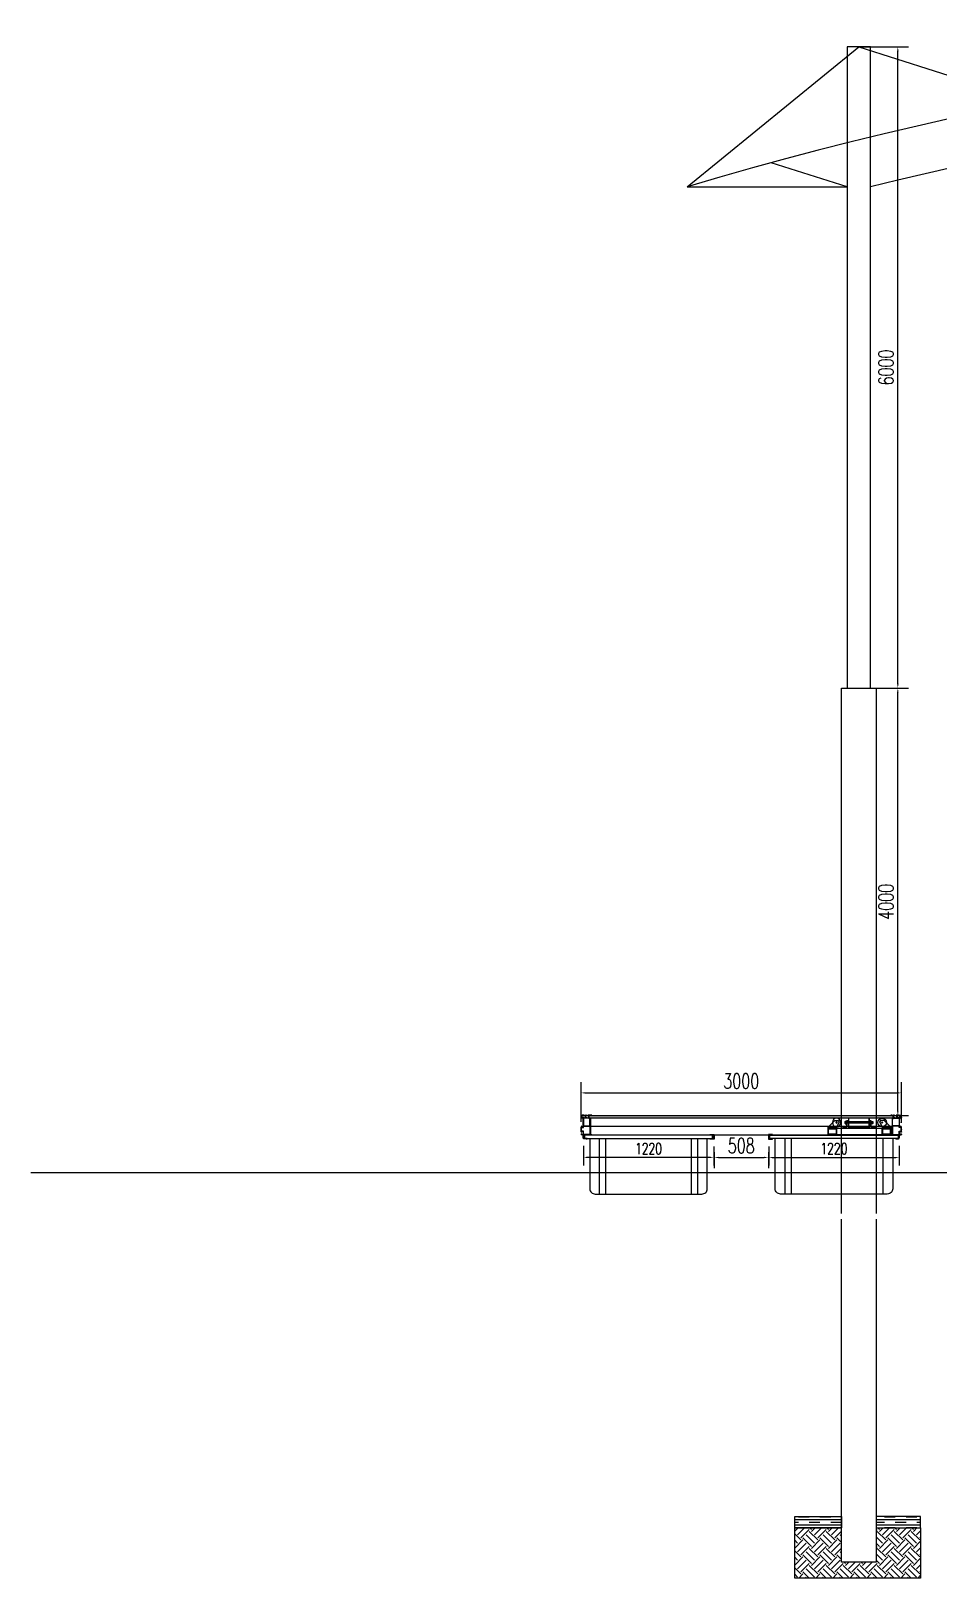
# Model space of a CAD drawing. Header units: millimetres. Extents: x -1905078 to 890385, y 1304549 to 3975677.
# Drawn here: x -650016 to -641522, y 1472414 to 1486893 of the extents above; entities that cross this region are included whole.
import ezdxf

# ---------------------------------------------------------------- set-up
doc = ezdxf.new("R2010")
doc.units = ezdxf.units.MM
doc.header["$LTSCALE"] = 1000
for name, pattern in [('ACAD_ISO03W100', [30, 12, -18]), ('CENTER2', [28.575, 19.05, -3.175, 3.175, -3.175]), ('DASH', [0.35, 0.25, -0.1]), ('DASHED2', [9.525, 6.35, -3.175])]:
    doc.linetypes.add(name, pattern=pattern)
doc.layers.get('0').update_dxf_attribs({"linetype": 'CONTINUOUS'})
doc.layers.get('DEFPOINTS').update_dxf_attribs({"linetype": 'CONTINUOUS'})
for name, color, linetype in [('PUB_DIM', 3, 'CONTINUOUS'), ('W-MOUNTING固定方式', 5, 'CONTINUOUS'), ('W-STEEL_FRAME钢架', 3, 'CONTINUOUS'), ('W-WOOD_FLOOR木地板', 30, 'CONTINUOUS'), ('WINDOW', 4, 'CONTINUOUS'), ('景-通用-文字', 7, 'CONTINUOUS'), ('浮箱U槽', 5, 'CONTINUOUS')]:
    doc.layers.add(name, color=color, linetype=linetype)
doc.styles.add('STANDARD_T3', font='simplex.shx', dxfattribs={"width": 0.7, "bigfont": 'gbcbig.shx'})
doc.dimstyles.new('W&&30', dxfattribs={"dimtxt": 105, "dimasz": 30, "dimexe": 75, "dimexo": 90, "dimgap": 30, "dimtad": 1, "dimdec": 0, "dimzin": 0, "dimdsep": 46, "dimtxsty": 'STANDARD_T3', "dimcen": 0.09, "dimclrd": 1, "dimclre": 1, "dimclrt": 7, "dimazin": 2, "dimtfac": 1, "dimtdec": 0, "dimtix": 1, "dimtmove": 2, "dimatfit": 3, "dimfxl": 100, "dimtolj": 1, "dimtzin": 0, "dimarcsym": 0})
doc.dimstyles.new('W&&40', dxfattribs={"dimtxt": 140, "dimasz": 40, "dimexe": 100, "dimexo": 120, "dimgap": 40, "dimtad": 1, "dimdec": 0, "dimzin": 0, "dimdsep": 46, "dimtxsty": 'STANDARD_T3', "dimcen": 0.09, "dimclrd": 1, "dimclre": 1, "dimclrt": 7, "dimazin": 2, "dimtfac": 1, "dimtdec": 0, "dimtix": 1, "dimtmove": 2, "dimatfit": 3, "dimfxl": 100, "dimtolj": 1, "dimtzin": 0, "dimarcsym": 0})

# ---------------------------------------------------------------- blocks, each defined once
blk = doc.blocks.new('0102')
at = {"color": 5, "lineweight": -3}
for p, q in [((-1521475, 1202749), (-1521475, 1203269)), ((-1521415, 1202749), (-1521415, 1203269)), ((-1520615, 1203269), (-1520615, 1202749)), ((-1520555, 1203269), (-1520555, 1202749))]:
    blk.add_line(p, q, dxfattribs=at)
at = {"color": 5}
blk.add_lwpolyline([(-1521615, 1203299), (-1521615, 1203269), (-1521565, 1203269), (-1520465, 1203268), (-1520415, 1203269), (-1520415, 1203299)], close=True, dxfattribs=at)
at = {"color": 5, "lineweight": -3}
blk.add_lwpolyline([(-1521565, 1203269), (-1521565, 1202799, 0.414214), (-1521515, 1202749), (-1520515, 1202749, 0.414214), (-1520465, 1202799), (-1520465, 1203269)], format="xyb", dxfattribs=at)
blk = doc.blocks.new('*D470')
at = {"layer": 'DEFPOINTS', "color": 0, "transparency": 16777216}
for p in [(-643107, 1476543), (-641887, 1476548), (-641887, 1476351)]:
    blk.add_point(p, dxfattribs=at)
at = {"layer": 'W-STEEL_FRAME钢架', "color": 1, "lineweight": -2, "transparency": 16777216}
for p, q in [((-643107, 1476453), (-643107, 1476276)), ((-643077, 1476351), (-641917, 1476351)), ((-641887, 1476458), (-641887, 1476276))]:
    blk.add_line(p, q, dxfattribs=at)
at = {"layer": 'W-STEEL_FRAME钢架', "color": 1, "transparency": 16777216}
for points in [[(-643077, 1476356), (-643077, 1476346), (-643107, 1476351)], [(-641917, 1476356), (-641917, 1476346), (-641887, 1476351)]]:
    blk.add_solid(points, dxfattribs=at)
at = {"layer": 'W-STEEL_FRAME钢架', "color": 7, "transparency": 16777216, "insert": (-642497, 1476433), "char_height": 105, "attachment_point": 5, "style": 'STANDARD_T3'}
blk.add_mtext('\\A1;1220', dxfattribs=at)
blk = doc.blocks.new('*D468')
at = {"layer": 'DEFPOINTS', "color": 0, "transparency": 16777216}
for p in [(-644843, 1476548), (-643623, 1476543), (-644843, 1476351)]:
    blk.add_point(p, dxfattribs=at)
at = {"layer": 'W-STEEL_FRAME钢架', "color": 1, "lineweight": -2, "transparency": 16777216}
for p, q in [((-644843, 1476458), (-644843, 1476276)), ((-643653, 1476351), (-644813, 1476351)), ((-643623, 1476453), (-643623, 1476276))]:
    blk.add_line(p, q, dxfattribs=at)
at = {"layer": 'W-STEEL_FRAME钢架', "color": 1, "transparency": 16777216}
for points in [[(-644813, 1476356), (-644813, 1476346), (-644843, 1476351)], [(-643653, 1476356), (-643653, 1476346), (-643623, 1476351)]]:
    blk.add_solid(points, dxfattribs=at)
at = {"layer": 'W-STEEL_FRAME钢架', "color": 7, "transparency": 16777216, "insert": (-644233, 1476433), "char_height": 105, "attachment_point": 5, "style": 'STANDARD_T3'}
blk.add_mtext('\\A1;1220', dxfattribs=at)
blk = doc.blocks.new('*D467')
at = {"layer": 'DEFPOINTS', "color": 0, "transparency": 16777216}
for p in [(-641865, 1476955), (-644865, 1476563), (-641865, 1476554)]:
    blk.add_point(p, dxfattribs=at)
at = {"layer": 'W-WOOD_FLOOR木地板', "color": 1, "lineweight": -2, "transparency": 16777216}
for p, q in [((-644865, 1476683), (-644865, 1477055)), ((-644825, 1476955), (-641905, 1476955)), ((-641865, 1476674), (-641865, 1477055))]:
    blk.add_line(p, q, dxfattribs=at)
at = {"layer": 'W-WOOD_FLOOR木地板', "color": 1, "transparency": 16777216}
for points in [[(-644825, 1476961), (-644825, 1476948), (-644865, 1476955)], [(-641905, 1476961), (-641905, 1476948), (-641865, 1476955)]]:
    blk.add_solid(points, dxfattribs=at)
at = {"layer": 'W-WOOD_FLOOR木地板', "color": 7, "transparency": 16777216, "insert": (-643365, 1477065), "char_height": 140, "attachment_point": 5, "style": 'STANDARD_T3'}
blk.add_mtext('\\A1;3000', dxfattribs=at)
blk = doc.blocks.new('*D469')
at = {"layer": 'DEFPOINTS', "color": 0, "transparency": 16777216}
for p in [(-643619, 1476521), (-643111, 1476521), (-643111, 1476351)]:
    blk.add_point(p, dxfattribs=at)
at = {"layer": '浮箱U槽', "color": 1, "lineweight": -2, "transparency": 16777216}
for p, q in [((-643619, 1476401), (-643619, 1476251)), ((-643579, 1476351), (-643151, 1476351)), ((-643111, 1476401), (-643111, 1476251))]:
    blk.add_line(p, q, dxfattribs=at)
at = {"layer": '浮箱U槽', "color": 1, "transparency": 16777216}
for points in [[(-643579, 1476357), (-643579, 1476344), (-643619, 1476351)], [(-643151, 1476357), (-643151, 1476344), (-643111, 1476351)]]:
    blk.add_solid(points, dxfattribs=at)
at = {"layer": '浮箱U槽', "color": 7, "transparency": 16777216, "insert": (-643365, 1476461), "char_height": 140, "attachment_point": 5, "style": 'STANDARD_T3'}
blk.add_mtext('\\A1;508', dxfattribs=at)
blk = doc.blocks.new('5632.')
for p, q in [((865973, -129945), (865996, -129992)), ((865981, -129929), (865974, -129939)), ((866076, -129992), (866014, -129930))]:
    blk.add_line(p, q)
at = {"color": 0}
for p, q in [((866007, -129927), (865984, -129927)), ((866076, -129992), (865996, -129992)), ((865996, -129992), (865996, -130002)), ((865996, -130002), (866076, -130002)), ((866076, -130002), (866076, -129992))]:
    blk.add_line(p, q, dxfattribs=at)
for radius in [40, 6]:
    blk.add_circle((865996, -129947), radius)
for centre, radius, start, end in [((865977, -129943), 5, 133.9435, 206), ((865984, -129932), 5, 90, 133.9435), ((866007, -129937), 10, 45, 90)]:
    blk.add_arc(centre, radius, start, end)
blk = doc.blocks.new('*D479')
at = {"layer": 'DEFPOINTS', "color": 0, "transparency": 16777216}
for p in [(-642263, 1480743, 0), (-641899, 1480743), (-642100, 1476743, 0)]:
    blk.add_point(p, dxfattribs=at)
at = {"layer": 'PUB_DIM', "color": 1, "lineweight": -2, "transparency": 16777216}
for p, q in [((-642143, 1480743), (-641799, 1480743)), ((-641899, 1476783), (-641899, 1480703)), ((-641980, 1476743), (-641799, 1476743))]:
    blk.add_line(p, q, dxfattribs=at)
at = {"layer": 'PUB_DIM', "color": 1, "transparency": 16777216}
for points in [[(-641906, 1480703), (-641892, 1480703), (-641899, 1480743)], [(-641906, 1476783), (-641892, 1476783), (-641899, 1476743)]]:
    blk.add_solid(points, dxfattribs=at)
at = {"layer": 'PUB_DIM', "color": 7, "transparency": 16777216, "insert": (-642009, 1478743), "char_height": 140, "attachment_point": 5, "rotation": 90, "style": 'STANDARD_T3'}
blk.add_mtext('\\A1;4000', dxfattribs=at)
blk = doc.blocks.new('*D483')
at = {"layer": 'DEFPOINTS', "color": 0, "linetype": 'Continuous', "transparency": 16777216}
for p in [(-642372, 1486743), (-641899, 1486743), (-642263, 1480743)]:
    blk.add_point(p, dxfattribs=at)
at = {"layer": 'W-MOUNTING固定方式', "color": 1, "linetype": 'Continuous', "lineweight": -2, "transparency": 16777216}
for p, q in [((-642252, 1486743), (-641799, 1486743)), ((-641899, 1480783), (-641899, 1486703)), ((-642143, 1480743), (-641799, 1480743))]:
    blk.add_line(p, q, dxfattribs=at)
at = {"layer": 'W-MOUNTING固定方式', "color": 1, "linetype": 'Continuous', "transparency": 16777216}
for points in [[(-641906, 1486703), (-641892, 1486703), (-641899, 1486743)], [(-641906, 1480783), (-641892, 1480783), (-641899, 1480743)]]:
    blk.add_solid(points, dxfattribs=at)
at = {"layer": 'W-MOUNTING固定方式', "color": 7, "linetype": 'Continuous', "transparency": 16777216, "insert": (-642009, 1483743), "char_height": 140, "attachment_point": 5, "rotation": 90, "style": 'STANDARD_T3'}
blk.add_mtext('\\A1;6000', dxfattribs=at)

msp = doc.modelspace()

# ---------------------------------------------------------------- hatches: boundary and pattern name
h = msp.add_hatch()
h.set_pattern_fill('土壤', color=256, scale=30, angle=45)
h.set_pattern_definition([(45, (-1949806.2, -458830.78), (0, 159.099026), [112.5, -112.5]), (45, (-1949836.03, -458800.95), (0, 159.099026), [112.5, -112.5]), (45, (-1949865.86, -458771.12), (0, 159.099026), [112.5, -112.5]), (135, (-1949865.86, -458751.23), (-159.099026, 3e-14), [112.5, -112.5]), (135, (-1949836.03, -458721.4), (-159.099026, 3e-14), [112.5, -112.5]), (135, (-1949806.2, -458691.57), (-159.099026, 3e-14), [112.5, -112.5])])
h.paths.add_polyline_path([(-642425.3, 1472884.4), (-642864.4, 1472884.4), (-642864.4, 1472414.5), (-641686.3, 1472414.5), (-641686.3, 1472884.4), (-642100.3, 1472884.4), (-642100.3, 1472564.3), (-642425.3, 1472564.3)])
at = {"layer": 'PUB_DIM'}
h = msp.add_hatch(dxfattribs=at)
h.set_pattern_fill('不能通行的沼泽地', color=256, scale=30)
h.set_pattern_definition([(0, (-1949705.42, -458805.587), (100.77696, 50.38848), [100.77696, -100.77696]), (0, (-1949806.196, -458780.393), (0, 50.38848), [])])
h.paths.add_polyline_path([(-642425.3, 1472884.4), (-642864.4, 1472884.4), (-642864.4, 1472990.9), (-642425.3, 1472990.9)])
h.paths.add_polyline_path([(-642100.3, 1472884.4), (-641686.3, 1472884.4), (-641686.3, 1472990.9), (-642100.3, 1472990.9)])
at = {"layer": 'W-WOOD_FLOOR木地板'}
h = msp.add_hatch(dxfattribs=at)
h.set_pattern_fill('木纹01', color=256, scale=50)
h.set_pattern_definition([(360, (-994005.18, 1651579.54), (200, 200), [10, -190]), (360, (-994145.18, 1651599.54), (200, 200), [20, -180]), (360, (-994015.18, 1651609.54), (200, 200), [10, -190]), (360, (-994135.18, 1651629.54), (200, 200), [10, -190]), (360, (-994015.18, 1651639.54), (200, 200), [10, -190]), (360, (-994125.18, 1651649.54), (200, 200), [10, -190]), (360, (-994015.18, 1651659.54), (200, 200), [10, -190]), (360, (-994125.18, 1651679.54), (200, 200), [10, -110, 10, -70]), (360, (-994125.18, 1651699.54), (200, 200), [20, -100, 10, -70]), (360, (-994135.18, 1651729.54), (200, 200), [10, -30, 10, -80, 10, -60]), (360, (-994145.18, 1651749.54), (200, 200), [10, -40, 20, -130]), (360, (-994015.18, 1651759.54), (200, 200), [10, -190]), (360, (-994145.18, 1651769.54), (200, 200), [10, -50, 10, -130]), (45, (-994165.18, 1651579.54), (5e-14, 200), [28.2842, -254.55851]), (45, (-993995.18, 1651579.54), (5e-14, 200), [56.56854, -226.27417]), (45, (-993995.18, 1651679.54), (5e-14, 200), [14.142, -268.70071]), (45, (-994165.18, 1651699.54), (5e-14, 200), [42.4264, -240.41631]), (45, (-993995.18, 1651699.54), (5e-14, 200), [70.71068, -212.13203]), (45, (-993995.18, 1651729.54), (5e-14, 200), [42.4264, -240.41631]), (315, (-994035.18, 1651749.54), (200, -9e-14), [14.142, -268.70071]), (315, (-994105.18, 1651589.54), (200, -9e-14), [28.2842, -254.55851]), (315, (-994095.18, 1651669.54), (200, -9e-14), [28.2842, -254.55851]), (315, (-994035.18, 1651629.54), (200, -9e-14), [28.2842, -254.55851]), (315, (-994045.18, 1651709.54), (200, -9e-14), [28.2842, -254.55851]), (315, (-994035.18, 1651729.54), (200, -9e-14), [42.4264, -240.41631]), (315, (-994085.18, 1651609.54), (200, -9e-14), [42.4264, -240.41631]), (315, (-994055.18, 1651619.54), (200, -9e-14), [42.4264, -240.41631]), (315, (-994085.18, 1651689.54), (200, -9e-14), [42.4264, -240.41631]), (315, (-994065.18, 1651699.54), (200, -9e-14), [42.4264, -240.41631]), (26.56505, (-994155.18, 1651619.545), (200, 8e-08), [22.36068, -424.85292]), (26.56505, (-994005.18, 1651609.545), (200, 8e-08), [89.44272, -357.77088]), (26.56505, (-994005.18, 1651639.545), (200, 8e-08), [89.44272, -357.77088]), (26.56505, (-994005.18, 1651659.545), (200, 8e-08), [89.4428, -134, 44.722, -179.048795]), (26.56505, (-993985.18, 1651689.545), (200, 8e-08), [22.36068, -424.85292]), (26.56505, (-994165.18, 1651759.545), (200, 8e-08), [22.36068, -424.85292]), (26.56505, (-994005.18, 1651759.545), (200, 8e-08), [44.72136, -402.49224]), (333.43495, (-994055.18, 1651579.545), (200, -8e-08), [44.72136, -402.49224]), (333.43495, (-994125.18, 1651629.545), (200, -8e-08), [44.72136, -402.49224]), (333.43495, (-994125.18, 1651599.545), (200, -8e-08), [22.36068, -424.85224]), (333.43495, (-994115.18, 1651649.545), (200, -8e-08), [67.08204, -380.13156]), (333.43495, (-994075.18, 1651649.545), (200, -8e-08), [44.72136, -402.49224]), (333.43495, (-994055.18, 1651659.545), (200, -8e-08), [44.72136, -402.49224]), (333.43495, (-994115.18, 1651679.545), (200, -8e-08), [22.36068, -424.85224]), (333.43495, (-994105.18, 1651699.545), (200, -8e-08), [22.36068, -424.85224]), (333.43495, (-994025.18, 1651739.545), (200, -8e-08), [22.36068, -424.85224]), (333.43495, (-994035.18, 1651669.545), (200, -8e-08), [22.36068, -424.85224]), (333.43495, (-994125.18, 1651729.545), (200, -8e-08), [67.08204, -380.13156]), (333.43495, (-994135.18, 1651749.545), (200, -8e-08), [44.72136, -402.49224]), (333.43495, (-994025.18, 1651689.545), (200, -8e-08), [22.36, -201.24, 22.36, -201.253595]), (333.43495, (-994085.18, 1651729.545), (200, -8e-08), [44.72136, -402.49224]), (333.43495, (-994075.18, 1651749.545), (200, -8e-08), [44.72136, -402.49224]), (333.43495, (-994135.18, 1651769.545), (200, -8e-08), [44.72136, -402.49224]), (333.43495, (-994075.18, 1651769.545), (200, -8e-08), [44.72136, -402.49224])])
h.paths.add_polyline_path([(-644788, 1476742.8), (-644788, 1476718.8), (-641944.4, 1476718.8), (-641944.4, 1476742.8)])

# ---------------------------------------------------------------- linework, layer by layer
at = {"color": 3, "lineweight": -3}
for p, q in [((-644865.3, 1476614.7), (-644865.3, 1476633.6)), ((-644846.2, 1476680.2), (-644846.2, 1476723.3)), ((-644840.7, 1476722.3), (-644828.1, 1476722.3)), ((-644829.7, 1476746.9), (-644829.4, 1476747.4)), ((-644828.3, 1476747.4), (-644828, 1476746.9)), ((-644827.7, 1476746.9), (-644827.4, 1476747.4)), ((-644825.7, 1476746.9), (-644825.4, 1476747.4)), ((-644825.2, 1476747.4), (-644820.1, 1476747.4)), ((-644825.2, 1476747.4), (-644823.4, 1476747.4)), ((-644814.6, 1476744.9), (-644814.6, 1476740.6)), ((-644800.5, 1476740.6), (-644800.5, 1476744.9)), ((-644795, 1476747.4), (-644789.9, 1476747.4)), ((-644781.4, 1476746.9), (-644781.7, 1476747.4)), ((-644779.4, 1476746.9), (-644779.7, 1476747.4)), ((-644778.8, 1476747.4), (-644779.1, 1476746.9)), ((-644777.9, 1476717.8), (-644777.9, 1476680.2)), ((-644777.4, 1476746.9), (-644777.7, 1476747.4)), ((-644774.7, 1476747.4), (-644772.3, 1476747.4)), ((-641955.9, 1476747.4), (-641958.3, 1476747.4)), ((-641953.2, 1476746.9), (-641952.9, 1476747.4)), ((-641952.6, 1476717.8), (-641952.6, 1476680.2)), ((-641951.8, 1476747.4), (-641951.5, 1476746.9)), ((-641951.2, 1476746.9), (-641950.9, 1476747.4)), ((-641949.2, 1476746.9), (-641948.9, 1476747.4)), ((-641935.6, 1476747.4), (-641940.7, 1476747.4)), ((-641930, 1476740.6), (-641930, 1476744.9)), ((-641916, 1476744.9), (-641916, 1476740.6)), ((-641905.3, 1476747.4), (-641910.5, 1476747.4)), ((-641905.3, 1476747.4), (-641907.2, 1476747.4)), ((-641904.9, 1476746.9), (-641905.2, 1476747.4)), ((-641902.9, 1476746.9), (-641903.2, 1476747.4)), ((-641902.3, 1476747.4), (-641902.6, 1476746.9)), ((-641889.9, 1476722.3), (-641902.4, 1476722.3)), ((-641900.9, 1476746.9), (-641901.2, 1476747.4)), ((-641884.4, 1476680.2), (-641884.4, 1476723.3)), ((-641865.3, 1476614.7), (-641865.3, 1476633.6)), ((-644777.9, 1476613.6), (-644777.9, 1476564.2)), ((-641952.6, 1476613.6), (-641952.6, 1476564.2))]:
    msp.add_line(p, q, dxfattribs=at)
at = {"color": 0}
for p, q in [((-644814.6, 1476742.8), (-644800.5, 1476742.8)), ((-641965.7, 1476622.7), (-642551.7, 1476622.7)), ((-641965.7, 1476562.7), (-642551.7, 1476562.7))]:
    msp.add_line(p, q, dxfattribs=at)
at = {"color": 1, "lineweight": -3}
msp.add_line((-644777.9, 1476642.2), (-641952.6, 1476642.2), dxfattribs=at)
at = {"linetype": 'DASHED2'}
for p, q in [((-642518.7, 1476622.7), (-642518.7, 1476632.7)), ((-642504.7, 1476622.7), (-642504.7, 1476632.7)), ((-642012.7, 1476622.7), (-642012.7, 1476632.7)), ((-641998.7, 1476622.7), (-641998.7, 1476632.7))]:
    msp.add_line(p, q, dxfattribs=at)
at = {"color": 3, "linetype": 'CENTER2', "ltscale": 0.5}
for p, q in [((-642511.7, 1476617.7), (-642511.7, 1476637.7)), ((-642005.7, 1476617.7), (-642005.7, 1476637.7))]:
    msp.add_line(p, q, dxfattribs=at)
at = {"color": 4}
for p, q in [((-642391.3, 1476677), (-642395.3, 1476677)), ((-642391.3, 1476683), (-642394.3, 1476683)), ((-642394.3, 1476671), (-642391.3, 1476671))]:
    msp.add_line(p, q, dxfattribs=at)
for p, q in [((-642389.3, 1476682.5), (-642382.3, 1476682.5)), ((-642382.3, 1476671.5), (-642389.3, 1476671.5)), ((-642378.3, 1476675.9), (-642382.3, 1476679.3)), ((-642378.3, 1476673.6), (-642382.3, 1476677)), ((-642357.8, 1476636.7), (-642357.8, 1476716.7)), ((-642167.8, 1476636.7), (-642167.8, 1476716.7)), ((-642163.2, 1476671.5), (-642163.2, 1476683.5)), ((-642147.3, 1476675.9), (-642143.3, 1476679.3)), ((-642147.3, 1476673.6), (-642143.3, 1476677)), ((-642136.3, 1476682.5), (-642143.3, 1476682.5)), ((-642143.3, 1476671.5), (-642136.3, 1476671.5)), ((-642134.3, 1476670), (-642134.3, 1476684)), ((-642045.7, 1476622.7), (-642471.7, 1476622.7))]:
    msp.add_line(p, q)
at = {"color": 1}
for p, q in [((-642375.3, 1476684.5), (-642365.3, 1476684.5)), ((-642365.3, 1476670.5), (-642375.3, 1476670.5)), ((-642150.3, 1476684.5), (-642160.3, 1476684.5)), ((-642150.3, 1476670.5), (-642160.3, 1476670.5))]:
    msp.add_line(p, q, dxfattribs=at)
at = {"color": 6, "linetype": 'ACAD_ISO03W100'}
for p, q in [((-642150.3, 1476683.5), (-642375.3, 1476683.5)), ((-642150.3, 1476671.5), (-642375.3, 1476671.5))]:
    msp.add_line(p, q, dxfattribs=at)
at = {"color": 2}
for p, q in [((-642375.3, 1476677.5), (-642365.3, 1476677.5)), ((-642160.3, 1476677.5), (-642150.3, 1476677.5))]:
    msp.add_line(p, q, dxfattribs=at)
at = {"color": 3, "lineweight": -3}
for points in [[(-644845.2, 1476747.4, 0.4142136), (-644865.3, 1476727.3), (-644865.3, 1476725.7)], [(-644861.2, 1476728.4), (-644861.2, 1476728.4), (-644844.7, 1476728.4, -0.4142136), (-644842.7, 1476726.4), (-644842.7, 1476724.3, 0.4139088), (-644840.7, 1476722.3)], [(-644858.6, 1476643, -0.4035353), (-644857.5, 1476642.2), (-644856.1, 1476634.8, 0.3624885), (-644855.1, 1476634), (-644848.2, 1476634, 0.4142136), (-644846.2, 1476636), (-644846.2, 1476679.1)], [(-644848.2, 1476725.3), (-644855.1, 1476725.3, 0.3624885), (-644856.1, 1476724.5), (-644857.5, 1476717.1)], [(-644846.2, 1476680.2, 0.1989124), (-644846.2, 1476680.1), (-644845.9, 1476679.8, -0.4142136), (-644845.9, 1476679.5), (-644846.2, 1476679.2, 0.1989124), (-644846.2, 1476679.1)], [(-644845.2, 1476743.4), (-644845.2, 1476743.4), (-644829.2, 1476743.4, -0.4142136), (-644826.1, 1476740.4), (-644826.1, 1476724.3, -0.4145184), (-644828.1, 1476722.3)], [(-644840.5, 1476747.4, -0.1989124), (-644840.3, 1476747.4), (-644840, 1476746.9)], [(-644839.7, 1476746.9), (-644839.4, 1476747.4, -0.1989124), (-644839.3, 1476747.4), (-644838.5, 1476747.4, -0.1989124), (-644838.3, 1476747.4), (-644838, 1476746.9)], [(-644837.7, 1476746.9), (-644837.4, 1476747.4, -0.1989124), (-644837.3, 1476747.4), (-644836.5, 1476747.4, -0.1989124), (-644836.3, 1476747.4), (-644836, 1476746.9)], [(-644835.7, 1476746.9), (-644835.4, 1476747.4, -0.1989124), (-644835.3, 1476747.4), (-644834.4, 1476747.4, -0.1989124), (-644834.3, 1476747.4), (-644834, 1476746.9)], [(-644833.7, 1476746.9), (-644833.4, 1476747.4, -0.1989124), (-644833.3, 1476747.4), (-644832.4, 1476747.4, -0.1989124), (-644832.3, 1476747.4), (-644832, 1476746.9)], [(-644831.7, 1476746.9), (-644831.4, 1476747.4, -0.1989124), (-644831.3, 1476747.4), (-644830.4, 1476747.4, -0.1989124), (-644830.3, 1476747.4), (-644830, 1476746.9)], [(-644829.4, 1476747.4, -0.1989124), (-644829.3, 1476747.4), (-644828.4, 1476747.4)], [(-644827.3, 1476747.4), (-644826.4, 1476747.4, -0.1989124), (-644826.3, 1476747.4), (-644826, 1476746.9)], [(-644808.2, 1476722.3), (-644821.6, 1476722.3, -0.4142136), (-644822.6, 1476723.3), (-644822.6, 1476739.4, -0.4142136), (-644821.6, 1476740.4), (-644814.8, 1476740.4)], [(-644807, 1476722.3, 0.1989124), (-644807.1, 1476722.3), (-644807.4, 1476722, -0.4142136), (-644807.7, 1476722), (-644808, 1476722.3, 0.1989124), (-644808.2, 1476722.3)], [(-644807, 1476722.3), (-644793.5, 1476722.3, 0.4142136), (-644792.5, 1476723.3), (-644792.5, 1476739.4, 0.4142136), (-644793.5, 1476740.4), (-644800.3, 1476740.4)], [(-644789.4, 1476746.9), (-644789.7, 1476747.4, 0.1989124), (-644789.9, 1476747.4), (-644791.7, 1476747.4)], [(-644787.4, 1476746.9), (-644787.7, 1476747.4, 0.1989124), (-644787.9, 1476747.4), (-644788.7, 1476747.4, 0.1989124), (-644788.9, 1476747.4), (-644789.2, 1476746.9)], [(-644777.9, 1476717.8, 0.4142136), (-644779, 1476718.8), (-644788, 1476718.8, -0.4142136), (-644789, 1476719.8), (-644789, 1476743.4, -0.4142136), (-644788, 1476744.4)], [(-644764.9, 1476744.9), (-644764.9, 1476744.6, -0.4142136), (-644765.1, 1476744.4), (-644788, 1476744.4)], [(-644785.4, 1476746.9), (-644785.7, 1476747.4, 0.1989124), (-644785.9, 1476747.4), (-644786.7, 1476747.4, 0.1989124), (-644786.8, 1476747.4), (-644787.1, 1476746.9)], [(-644783.4, 1476746.9), (-644783.7, 1476747.4, 0.1989124), (-644783.9, 1476747.4), (-644784.7, 1476747.4, 0.1989124), (-644784.8, 1476747.4), (-644785.1, 1476746.9)], [(-644781.9, 1476747.4), (-644782.7, 1476747.4, 0.1989124), (-644782.8, 1476747.4), (-644783.1, 1476746.9)], [(-644779.8, 1476747.4), (-644780.7, 1476747.4, 0.1989124), (-644780.8, 1476747.4), (-644781.1, 1476746.9)], [(-644777.8, 1476747.4), (-644778.7, 1476747.4, 0.1989124), (-644778.8, 1476747.4)], [(-644777.9, 1476642.2), (-644777.9, 1476564.2, 2.4142136), (-644777.4, 1476563.7), (-644765.9, 1476563.7, -0.4142136), (-644764.9, 1476562.7), (-644764.9, 1476561.7, -0.4142136), (-644765.9, 1476560.7)], [(-644778, 1476680.1), (-644778.3, 1476679.8, 0.4142136), (-644778.3, 1476679.5), (-644778, 1476679.2, -0.1989124), (-644777.9, 1476679.1), (-644777.9, 1476679.1), (-644777.9, 1476614.7)], [(-644775.4, 1476746.9), (-644775.7, 1476747.4, 0.1989124), (-644775.8, 1476747.4), (-644776.7, 1476747.4, 0.1989124), (-644776.8, 1476747.4), (-644777.1, 1476746.9)], [(-644774.7, 1476747.4, 0.1989124), (-644774.8, 1476747.4), (-644775.1, 1476746.9)], [(-641965.7, 1476744.9), (-641965.7, 1476744.6, 0.4142136), (-641965.5, 1476744.4), (-641942.6, 1476744.4)], [(-641952.6, 1476642.2), (-641952.6, 1476564.2, -2.4142136), (-641953.1, 1476563.7), (-641964.7, 1476563.7, 0.4142136), (-641965.7, 1476562.7), (-641965.7, 1476561.7, 0.4142136), (-641964.7, 1476560.7)], [(-641955.9, 1476747.4, -0.1989124), (-641955.8, 1476747.4), (-641955.5, 1476746.9)], [(-641955.2, 1476746.9), (-641954.9, 1476747.4, -0.1989124), (-641954.8, 1476747.4), (-641953.9, 1476747.4, -0.1989124), (-641953.8, 1476747.4), (-641953.5, 1476746.9)], [(-641952.7, 1476747.4), (-641951.9, 1476747.4, -0.1989124), (-641951.8, 1476747.4)], [(-641952.6, 1476717.8, -0.4142136), (-641951.6, 1476718.8), (-641942.6, 1476718.8, 0.4142136), (-641941.6, 1476719.8), (-641941.6, 1476743.4, 0.4142136), (-641942.6, 1476744.4)], [(-641952.6, 1476680.1), (-641952.3, 1476679.8, -0.4142136), (-641952.3, 1476679.5), (-641952.6, 1476679.2, 0.1989124), (-641952.6, 1476679.1), (-641952.6, 1476679.1), (-641952.6, 1476614.7)], [(-641950.7, 1476747.4), (-641949.9, 1476747.4, -0.1989124), (-641949.8, 1476747.4), (-641949.5, 1476746.9)], [(-641948.7, 1476747.4), (-641947.9, 1476747.4, -0.1989124), (-641947.8, 1476747.4), (-641947.5, 1476746.9)], [(-641947.2, 1476746.9), (-641946.9, 1476747.4, -0.1989124), (-641946.7, 1476747.4), (-641945.9, 1476747.4, -0.1989124), (-641945.7, 1476747.4), (-641945.4, 1476746.9)], [(-641945.2, 1476746.9), (-641944.9, 1476747.4, -0.1989124), (-641944.7, 1476747.4), (-641943.9, 1476747.4, -0.1989124), (-641943.7, 1476747.4), (-641943.4, 1476746.9)], [(-641943.2, 1476746.9), (-641942.8, 1476747.4, -0.1989124), (-641942.7, 1476747.4), (-641941.9, 1476747.4, -0.1989124), (-641941.7, 1476747.4), (-641941.4, 1476746.9)], [(-641941.1, 1476746.9), (-641940.8, 1476747.4, -0.1989124), (-641940.7, 1476747.4), (-641938.9, 1476747.4)], [(-641923.6, 1476722.3), (-641937.1, 1476722.3, -0.4142136), (-641938.1, 1476723.3), (-641938.1, 1476739.4, -0.4142136), (-641937.1, 1476740.4), (-641930.2, 1476740.4)], [(-641923.6, 1476722.3, -0.1989124), (-641923.5, 1476722.3), (-641923.2, 1476722, 0.4142136), (-641922.9, 1476722), (-641922.6, 1476722.3, -0.1989124), (-641922.4, 1476722.3)], [(-641922.4, 1476722.3), (-641909, 1476722.3, 0.4142136), (-641908, 1476723.3), (-641908, 1476739.4, 0.4142136), (-641909, 1476740.4), (-641915.8, 1476740.4)], [(-641903.3, 1476747.4), (-641904.2, 1476747.4, 0.1989124), (-641904.3, 1476747.4), (-641904.6, 1476746.9)], [(-641885.4, 1476743.4), (-641885.4, 1476743.4), (-641901.4, 1476743.4, 0.4142136), (-641904.4, 1476740.4), (-641904.4, 1476724.3, 0.4145184), (-641902.4, 1476722.3)], [(-641901.2, 1476747.4, 0.1989124), (-641901.3, 1476747.4), (-641902.2, 1476747.4)], [(-641898.9, 1476746.9), (-641899.2, 1476747.4, 0.1989124), (-641899.3, 1476747.4), (-641900.2, 1476747.4, 0.1989124), (-641900.3, 1476747.4), (-641900.6, 1476746.9)], [(-641896.9, 1476746.9), (-641897.2, 1476747.4, 0.1989124), (-641897.3, 1476747.4), (-641898.1, 1476747.4, 0.1989124), (-641898.3, 1476747.4), (-641898.6, 1476746.9)], [(-641894.9, 1476746.9), (-641895.2, 1476747.4, 0.1989124), (-641895.3, 1476747.4), (-641896.1, 1476747.4, 0.1989124), (-641896.3, 1476747.4), (-641896.6, 1476746.9)], [(-641892.8, 1476746.9), (-641893.1, 1476747.4, 0.1989124), (-641893.3, 1476747.4), (-641894.1, 1476747.4, 0.1989124), (-641894.3, 1476747.4), (-641894.6, 1476746.9)], [(-641890.8, 1476746.9), (-641891.1, 1476747.4, 0.1989124), (-641891.3, 1476747.4), (-641892.1, 1476747.4, 0.1989124), (-641892.3, 1476747.4), (-641892.6, 1476746.9)], [(-641890.1, 1476747.4, 0.1989124), (-641890.3, 1476747.4), (-641890.6, 1476746.9)], [(-641869.3, 1476728.4), (-641869.3, 1476728.4), (-641885.9, 1476728.4, 0.4142136), (-641887.9, 1476726.4), (-641887.9, 1476724.3, -0.4139088), (-641889.9, 1476722.3)], [(-641885.4, 1476747.4, -0.4142136), (-641865.3, 1476727.3), (-641865.3, 1476725.7)], [(-641884.4, 1476680.2, -0.1989124), (-641884.4, 1476680.1), (-641884.7, 1476679.8, 0.4142136), (-641884.7, 1476679.5), (-641884.4, 1476679.2, -0.1989124), (-641884.4, 1476679.1)], [(-641871.9, 1476643, 0.4035353), (-641873.1, 1476642.2), (-641874.4, 1476634.8, -0.3624885), (-641875.4, 1476634), (-641882.4, 1476634, -0.4142136), (-641884.4, 1476636), (-641884.4, 1476679.1)], [(-641882.4, 1476725.3), (-641875.4, 1476725.3, -0.3624885), (-641874.4, 1476724.5), (-641873.1, 1476717.1)], [(-644865.3, 1476614.7, 0.1989124), (-644865.2, 1476614.6), (-644864.9, 1476614.3, -0.4142136), (-644864.9, 1476614), (-644865.2, 1476613.7, 0.1989124), (-644865.3, 1476613.6)], [(-644865.3, 1476588.8, 0.4142136), (-644862.8, 1476586.3), (-644861.5, 1476586.3, 0.4142136), (-644861.3, 1476586.5)], [(-644865.3, 1476566.7), (-644865.3, 1476562.7, 0.4142136), (-644863.3, 1476560.7)], [(-644834.2, 1476524.5, -0.4142136), (-644846.2, 1476536.6), (-644846.2, 1476558.7, 0.4142136), (-644848.2, 1476560.7), (-644863.3, 1476560.7)], [(-644861.3, 1476572, 0.4142136), (-644861.5, 1476572.2), (-644862.8, 1476572.2)], [(-644861.3, 1476586.5), (-644861.3, 1476593.3, -0.4142136), (-644860.3, 1476594.3), (-644847.2, 1476594.3, -0.4142136), (-644846.2, 1476593.3), (-644846.2, 1476579.8, 0.1989124), (-644846.2, 1476579.7), (-644845.9, 1476579.4, -0.4142136), (-644845.9, 1476579.1), (-644846.2, 1476578.8, 0.1989124), (-644846.2, 1476578.7), (-644846.2, 1476565.2, -0.4142136), (-644847.2, 1476564.2), (-644860.3, 1476564.2, -0.4142136), (-644861.3, 1476565.2), (-644861.3, 1476572)], [(-644765.9, 1476560.7), (-644841.2, 1476560.7, 0.4142136), (-644843.2, 1476558.7), (-644843.2, 1476536.6, 0.4142136), (-644834.2, 1476527.6)], [(-644817.6, 1476524.6), (-644817.3, 1476524.9, -0.4142136), (-644817, 1476524.9), (-644816.7, 1476524.6, 0.1989124), (-644816.5, 1476524.5), (-644808.1, 1476524.5, 0.4142136), (-644807.1, 1476525.6), (-644807.1, 1476526.6, 0.4142136), (-644808.1, 1476527.6), (-644834.2, 1476527.6)], [(-644817.6, 1476524.6, -0.1989124), (-644817.7, 1476524.5), (-644834.2, 1476524.5)], [(-644778, 1476614.6), (-644778.3, 1476614.3, 0.4142136), (-644778.3, 1476614), (-644778, 1476613.7)], [(-641964.7, 1476560.7), (-641889.4, 1476560.7, -0.4142136), (-641887.4, 1476558.7), (-641887.4, 1476536.6, -0.4142136), (-641896.4, 1476527.6)], [(-641952.6, 1476614.6), (-641952.3, 1476614.3, -0.4142136), (-641952.3, 1476614), (-641952.6, 1476613.7)], [(-641913, 1476524.6), (-641913.3, 1476524.9, 0.4142136), (-641913.6, 1476524.9), (-641913.9, 1476524.6, -0.1989124), (-641914.1, 1476524.5), (-641922.5, 1476524.5, -0.4142136), (-641923.5, 1476525.6), (-641923.5, 1476526.6, -0.4142136), (-641922.5, 1476527.6), (-641896.4, 1476527.6)], [(-641913, 1476524.6, 0.1989124), (-641912.9, 1476524.5), (-641896.4, 1476524.5)], [(-641896.4, 1476524.5, 0.4142136), (-641884.4, 1476536.6), (-641884.4, 1476558.7, -0.4142136), (-641882.4, 1476560.7), (-641867.3, 1476560.7)], [(-641869.3, 1476586.5), (-641869.3, 1476593.3, 0.4142136), (-641870.3, 1476594.3), (-641883.4, 1476594.3, 0.4142136), (-641884.4, 1476593.3), (-641884.4, 1476579.8, -0.1989124), (-641884.4, 1476579.7), (-641884.7, 1476579.4, 0.4142136), (-641884.7, 1476579.1), (-641884.4, 1476578.8, -0.1989124), (-641884.4, 1476578.7), (-641884.4, 1476565.2, 0.4142136), (-641883.4, 1476564.2), (-641870.3, 1476564.2, 0.4142136), (-641869.3, 1476565.2), (-641869.3, 1476572)], [(-641865.3, 1476588.8, -0.4142136), (-641867.8, 1476586.3), (-641869.1, 1476586.3, -0.4142136), (-641869.3, 1476586.5)], [(-641869.3, 1476572, -0.4142136), (-641869.1, 1476572.2), (-641867.8, 1476572.2)], [(-641865.3, 1476566.7), (-641865.3, 1476562.7, -0.4142136), (-641867.3, 1476560.7)], [(-641865.3, 1476614.7, -0.1989124), (-641865.4, 1476614.6), (-641865.7, 1476614.3, 0.4142136), (-641865.7, 1476614), (-641865.4, 1476613.7, -0.1989124), (-641865.3, 1476613.6)]]:
    msp.add_lwpolyline(points, format="xyb", dxfattribs=at)
for points in [[(-644781.5, 1476567.2, -0.4142136), (-644784.5, 1476564.2), (-644839.7, 1476564.2, -0.4142136), (-644842.7, 1476567.2), (-644842.7, 1476594.8, 0.4142136), (-644845.7, 1476597.8), (-644858.8, 1476597.8, -0.4142136), (-644861.8, 1476600.8), (-644861.8, 1476626.4, -0.4142136), (-644858.8, 1476629.5), (-644845.7, 1476629.5, 0.4142136), (-644842.7, 1476632.5), (-644842.7, 1476642, -0.4142136), (-644840.7, 1476644), (-644784.5, 1476644, -0.4142136), (-644781.5, 1476641)], [(-644789.5, 1476715.3, -0.356394), (-644792.4, 1476717.7, 0.356394), (-644794.4, 1476719.3), (-644839.7, 1476719.3, 0.4142136), (-644842.7, 1476716.3), (-644842.7, 1476649, 0.4142136), (-644840.7, 1476647), (-644784.5, 1476647, 0.4142136), (-644781.5, 1476650), (-644781.5, 1476712.3, 0.4142136), (-644784.5, 1476715.3)], [(-641941.1, 1476715.3, 0.356394), (-641938.1, 1476717.7, -0.356394), (-641936.2, 1476719.3), (-641890.9, 1476719.3, -0.4142136), (-641887.9, 1476716.3), (-641887.9, 1476649, -0.4142136), (-641889.9, 1476647), (-641946.1, 1476647, -0.4142136), (-641949.1, 1476650), (-641949.1, 1476712.3, -0.4142136), (-641946.1, 1476715.3)], [(-641949.1, 1476567.2, 0.4142136), (-641946.1, 1476564.2), (-641890.9, 1476564.2, 0.4142136), (-641887.9, 1476567.2), (-641887.9, 1476594.8, -0.4142136), (-641884.9, 1476597.8), (-641871.8, 1476597.8, 0.4142136), (-641868.8, 1476600.8), (-641868.8, 1476626.4, 0.4142136), (-641871.8, 1476629.5), (-641884.9, 1476629.5, -0.4142136), (-641887.9, 1476632.5), (-641887.9, 1476642, 0.4142136), (-641889.9, 1476644), (-641946.1, 1476644, 0.4142136), (-641949.1, 1476641)]]:
    msp.add_lwpolyline(points, format="xyb", close=True, dxfattribs=at)
for points in [[(-644845.2, 1476747.4), (-644840.5, 1476747.4), (-644842.8, 1476747.4)], [(-641885.4, 1476747.4), (-641890.1, 1476747.4), (-641887.7, 1476747.4)], [(-644865.3, 1476588.8), (-644865.3, 1476599.3), (-644865.3, 1476613.6)], [(-641865.3, 1476588.8), (-641865.3, 1476599.3), (-641865.3, 1476613.6)]]:
    msp.add_lwpolyline(points, dxfattribs=at)
msp.add_lwpolyline([(-644777.9, 1476563.7), (-641952.6, 1476563.7), (-641952.6, 1476641.7), (-644777.9, 1476641.7)], close=True, dxfattribs=at)
for points in [[(-642360.3, 1476632.7), (-642165.3, 1476632.7, 0.4142136), (-642160.3, 1476637.7), (-642160.3, 1476697.7), (-642150.3, 1476697.7), (-642150.3, 1476637.7, 0.4142136), (-642145.3, 1476632.7), (-642113.3, 1476632.7), (-642113.3, 1476622.7), (-642412.3, 1476622.7), (-642412.3, 1476632.7), (-642380.3, 1476632.7, 0.4142136), (-642375.3, 1476637.7), (-642375.3, 1476697.7)], [(-642375.3, 1476697.7), (-642365.3, 1476697.7), (-642365.3, 1476637.7, 0.4142136), (-642360.3, 1476632.7)]]:
    msp.add_lwpolyline(points, format="xyb")
for points in [[(-642395.3, 1476672), (-642393.3, 1476670), (-642393.3, 1476684), (-642395.3, 1476682)], [(-642391.3, 1476668.5), (-642391.3, 1476671.5), (-642391.3, 1476682.5), (-642391.3, 1476685.5)], [(-642164.8, 1476639.7), (-642164.8, 1476713.7), (-642167.8, 1476716.7), (-642357.8, 1476716.7), (-642360.8, 1476713.7), (-642360.8, 1476639.7), (-642357.8, 1476636.7), (-642167.8, 1476636.7)], [(-642134.3, 1476668.5), (-642134.3, 1476671.5), (-642134.3, 1476682.5), (-642134.3, 1476685.5)]]:
    msp.add_lwpolyline(points, close=True)
for points in [[(-642393.3, 1476670), (-642391.3, 1476670), (-642391.3, 1476684), (-642393.3, 1476684)], [(-642378.3, 1476690.5), (-642378.3, 1476662.5), (-642375.3, 1476662.5), (-642375.3, 1476690.5), (-642378.3, 1476690.5), (-642378.3, 1476689.5)], [(-642147.3, 1476690.5), (-642147.3, 1476662.5), (-642150.3, 1476662.5), (-642150.3, 1476690.5), (-642147.3, 1476690.5), (-642147.3, 1476689.5)]]:
    msp.add_lwpolyline(points)
for points in [[(-642389.3, 1476665.5), (-642382.3, 1476665.5), (-642382.3, 1476666.5), (-642378.3, 1476666.5), (-642378.3, 1476687.5), (-642382.3, 1476687.5), (-642382.3, 1476666.5), (-642382.3, 1476688.5), (-642389.3, 1476688.5, 0.6666667), (-642389.3, 1476682.5, 0.3636364), (-642389.3, 1476671.5, 0.6666667)], [(-642136.3, 1476665.5), (-642143.3, 1476665.5), (-642143.3, 1476666.5), (-642147.3, 1476666.5), (-642147.3, 1476687.5), (-642143.3, 1476687.5), (-642143.3, 1476666.5), (-642143.3, 1476688.5), (-642136.3, 1476688.5, -0.6666667), (-642136.3, 1476682.5, -0.3636364), (-642136.3, 1476671.5, -0.6666667)]]:
    msp.add_lwpolyline(points, format="xyb", close=True)
at = {"color": 4}
for points in [[(-643619.2, 1476564.2), (-643619.2, 1476521.2), (-643659.2, 1476521.2), (-643659.2, 1476525.2), (-643623.2, 1476525.2), (-643623.2, 1476560.2), (-643659.2, 1476560.2), (-643659.2, 1476564.2)], [(-643111.4, 1476564.2), (-643111.4, 1476521.2), (-643071.4, 1476521.2), (-643071.4, 1476525.2), (-643107.4, 1476525.2), (-643107.4, 1476560.2), (-643071.4, 1476560.2), (-643071.4, 1476564.2)]]:
    msp.add_lwpolyline(points, close=True, dxfattribs=at)
at = {"elevation": 0}
msp.add_lwpolyline([(-642100.3, 1472884.4), (-641686.3, 1472884.4), (-641686.3, 1472414.5), (-642864.4, 1472414.5), (-642864.4, 1472884.4), (-642425.3, 1472884.4)], dxfattribs=at)
at = {"color": 3, "lineweight": -3}
for centre, radius, start, end in [((-644855.4, 1476725.7), 9.88, 179.70936, 251.9861), ((-644855.2, 1476633.5), 10.1, 110.04221, 179.70548), ((-644845.3, 1476727.4), 16, 89.81657, 176.44721), ((-644858.5, 1476717.3), 1, 270, 349.7), ((-644848.2, 1476723.3), 2.01, 0, 90), ((-644839.9, 1476747), 0.201, 225, 315), ((-644837.9, 1476747), 0.201, 225, 315), ((-644835.9, 1476747), 0.201, 225, 315), ((-644833.9, 1476747), 0.201, 225, 315), ((-644831.9, 1476747), 0.201, 225, 315), ((-644829.8, 1476747), 0.201, 225, 315), ((-644828.4, 1476747.2), 0.201, 45, 90), ((-644827.8, 1476747), 0.201, 225, 315), ((-644827.3, 1476747.2), 0.201, 90, 135), ((-644825.8, 1476747), 0.201, 225, 315), ((-644825.2, 1476747.2), 0.201, 90, 135), ((-644819.8, 1476740.8), 6.62, 38.30466, 92.80743), ((-644814.8, 1476740.6), 0.201, 270, 0.27411), ((-644795.3, 1476740.8), 6.62, 87.19257, 141.69534), ((-644800.3, 1476740.6), 0.201, 180, 270), ((-644789.3, 1476747), 0.201, 225, 315), ((-644787.3, 1476747), 0.201, 225, 315), ((-644785.3, 1476747), 0.201, 225, 315), ((-644783.3, 1476747), 0.201, 225, 315), ((-644781.9, 1476747.2), 0.201, 45, 90), ((-644781.3, 1476747), 0.201, 225, 315), ((-644779.8, 1476747.2), 0.201, 45, 90), ((-644779.3, 1476747), 0.201, 225, 315), ((-644778.2, 1476680.2), 0.201, 315, 0), ((-644777.8, 1476747.2), 0.201, 45, 90), ((-644777.3, 1476747), 0.201, 225, 315), ((-644775.2, 1476747), 0.201, 225, 315), ((-644772.9, 1476733.6), 13.8, 54.83943, 92.38149), ((-641957.7, 1476733.6), 13.8, 87.61851, 125.16057), ((-641955.3, 1476747), 0.201, 225, 315), ((-641953.3, 1476747), 0.201, 225, 315), ((-641952.7, 1476747.2), 0.201, 90, 135), ((-641952.4, 1476680.2), 0.201, 180, 225), ((-641951.3, 1476747), 0.201, 225, 315), ((-641950.7, 1476747.2), 0.201, 90, 135), ((-641949.3, 1476747), 0.201, 225, 315), ((-641948.7, 1476747.2), 0.201, 90, 135), ((-641947.3, 1476747), 0.201, 225, 315), ((-641945.3, 1476747), 0.201, 225, 315), ((-641943.3, 1476747), 0.201, 225, 315), ((-641941.3, 1476747), 0.201, 225, 315), ((-641935.2, 1476740.8), 6.62, 38.30466, 92.80743), ((-641930.2, 1476740.6), 0.201, 270, 360), ((-641910.8, 1476740.8), 6.62, 87.19257, 141.69534), ((-641915.8, 1476740.6), 0.201, 179.72589, 270), ((-641905.3, 1476747.2), 0.201, 45, 90), ((-641904.8, 1476747), 0.201, 225, 315), ((-641903.3, 1476747.2), 0.201, 45, 90), ((-641902.7, 1476747), 0.201, 225, 315), ((-641902.2, 1476747.2), 0.201, 90, 135), ((-641900.7, 1476747), 0.201, 225, 315), ((-641898.7, 1476747), 0.201, 225, 315), ((-641896.7, 1476747), 0.201, 225, 315), ((-641894.7, 1476747), 0.201, 225, 315), ((-641892.7, 1476747), 0.201, 225, 315), ((-641890.7, 1476747), 0.201, 225, 315), ((-641885.3, 1476727.4), 16, 3.55279, 90.18343), ((-641882.4, 1476723.3), 2.01, 90, 180), ((-641872.1, 1476717.3), 1, 190.3, 270), ((-641875.2, 1476725.7), 9.88, 288.0139, 0.29064), ((-641875.4, 1476633.5), 10.1, 0.29452, 69.95779), ((-644858.7, 1476567), 6.62, 128.30466, 182.80743), ((-644778.2, 1476614.7), 0.201, 315, 0), ((-644778.2, 1476613.6), 0.201, 360, 45), ((-641952.4, 1476614.7), 0.201, 180, 225), ((-641952.4, 1476613.6), 0.201, 135, 180), ((-641871.9, 1476567), 6.62, 357.19257, 51.69534)]:
    msp.add_arc(centre, radius, start, end, dxfattribs=at)
at = {"layer": 'PUB_DIM', "elevation": 0}
for points in [[(-642425.3, 1472884.4), (-642864.4, 1472884.4), (-642864.4, 1472990.9), (-642425.3, 1472990.9)], [(-642100.3, 1472884.4), (-641686.3, 1472884.4), (-641686.3, 1472990.9), (-642100.3, 1472990.9)]]:
    msp.add_lwpolyline(points, close=True, dxfattribs=at)
at = {"layer": 'W-MOUNTING固定方式', "linetype": 'Continuous'}
msp.add_lwpolyline([(-642372.3, 1480742.7), (-642153.3, 1480742.7), (-642153.3, 1486742.7), (-642372.3, 1486742.7)], close=True, dxfattribs=at)
for points in [[(-642425.3, 1475827.5), (-642425.3, 1480742.7), (-642100.3, 1480742.7), (-642100.3, 1475827.5)], [(-642100.3, 1475772.1), (-642100.3, 1472564.3), (-642425.3, 1472564.3), (-642425.3, 1475772.1)]]:
    msp.add_lwpolyline(points, dxfattribs=at)
at = {"layer": 'W-STEEL_FRAME钢架', "linetype": 'DASH', "ltscale": 0.5}
for points in [[(-642551.7, 1476562.7), (-642551.7, 1476622.7), (-642471.7, 1476622.7), (-642471.7, 1476562.7)], [(-642546.7, 1476567.7), (-642546.7, 1476617.7), (-642476.7, 1476617.7), (-642476.7, 1476567.7)], [(-642045.7, 1476562.7), (-642045.7, 1476622.7), (-641965.7, 1476622.7), (-641965.7, 1476562.7)], [(-642040.7, 1476567.7), (-642040.7, 1476617.7), (-641970.7, 1476617.7), (-641970.7, 1476567.7)]]:
    msp.add_lwpolyline(points, close=True, dxfattribs=at)
at = {"layer": 'W-WOOD_FLOOR木地板'}
msp.add_lwpolyline([(-644788, 1476742.8), (-641944.4, 1476742.8), (-641944.4, 1476718.8), (-644788, 1476718.8)], close=True, dxfattribs=at)
at = {"layer": 'WINDOW'}
for p, q in [((-643872.3, 1485433.8), (-642262.8, 1486742.7)), ((-642262.8, 1486742.7), (-640651.3, 1486230)), ((-642372.3, 1485433.8), (-643085.7, 1485658.3))]:
    msp.add_line(p, q, dxfattribs=at)
for points in [[(-625374.5, 1485433.8), (-623874.5, 1485433.8, 0.1459019), (-643872.3, 1485433.8), (-642372.3, 1485433.8)], [(-625593.5, 1485433.8, 0.1218569), (-642153.3, 1485433.8)]]:
    msp.add_lwpolyline(points, format="xyb", dxfattribs=at)
at = {"layer": '景-通用-文字'}
msp.add_line((-617102.5, 1476207.6), (-650016.4, 1476207.6), dxfattribs=at)

# ---------------------------------------------------------------- block references
at = {"xscale": -1}
msp.add_blockref('5632.', (223524.1, 1606624.8), dxfattribs=at)
msp.add_blockref('5632.', (-1508041.5, 1606624.8))
at = {"color": 0}
msp.add_blockref('0102', (876781.6, 273259.1), dxfattribs=at)
at = {"color": 0, "xscale": -1}
msp.add_blockref('0102', (-2163512.2, 273259.1), dxfattribs=at)

# ---------------------------------------------------------------- dimensions: what is measured, and where the dimension line sits
at = {"layer": 'PUB_DIM'}
dim = msp.add_linear_dim(base=(-641899, 1480742.7, 0), p1=(-642100.3, 1476742.8), p2=(-642262.8, 1480742.7), angle=90, dimstyle='W&&40', dxfattribs=at)
dim.commit()
dim.dimension.update_dxf_attribs({"geometry": '*D479', "text_midpoint": (-642009, 1478742.8, 0)})
at = {"layer": 'W-MOUNTING固定方式', "linetype": 'Continuous'}
dim = msp.add_linear_dim(base=(-641899, 1486742.7), p1=(-642262.8, 1480742.7), p2=(-642372.3, 1486742.7), angle=90, dimstyle='W&&40', dxfattribs=at)
dim.commit()
dim.dimension.update_dxf_attribs({"geometry": '*D483', "text_midpoint": (-642009, 1483742.7)})
at = {"layer": 'W-STEEL_FRAME钢架'}
dim = msp.add_linear_dim(base=(-644843.2, 1476350.6), p1=(-643623.2, 1476542.7), p2=(-644843.2, 1476547.6), angle=180, dimstyle='W&&30', dxfattribs=at)
dim.commit()
dim.dimension.update_dxf_attribs({"geometry": '*D468', "text_midpoint": (-644233.2, 1476433.1)})
dim = msp.add_linear_dim(base=(-641887.4, 1476350.6), p1=(-643107.4, 1476542.7), p2=(-641887.4, 1476547.6), dimstyle='W&&30', dxfattribs=at)
dim.commit()
dim.dimension.update_dxf_attribs({"geometry": '*D470', "text_midpoint": (-642497.4, 1476433.1)})
at = {"layer": 'W-WOOD_FLOOR木地板'}
dim = msp.add_linear_dim(base=(-641865.3, 1476954.8), p1=(-644865.3, 1476562.6), p2=(-641865.3, 1476554.4), angle=180, dimstyle='W&&40', dxfattribs=at)
dim.commit()
dim.dimension.update_dxf_attribs({"geometry": '*D467', "text_midpoint": (-643365.3, 1477064.8)})
at = {"layer": '浮箱U槽'}
dim = msp.add_linear_dim(base=(-643111.4, 1476350.6), p1=(-643619.2, 1476521.2), p2=(-643111.4, 1476521.2), dimstyle='W&&40', dxfattribs=at)
dim.commit()
dim.dimension.update_dxf_attribs({"geometry": '*D469', "text_midpoint": (-643365.3, 1476460.6)})

doc.saveas('drawing.dxf')
